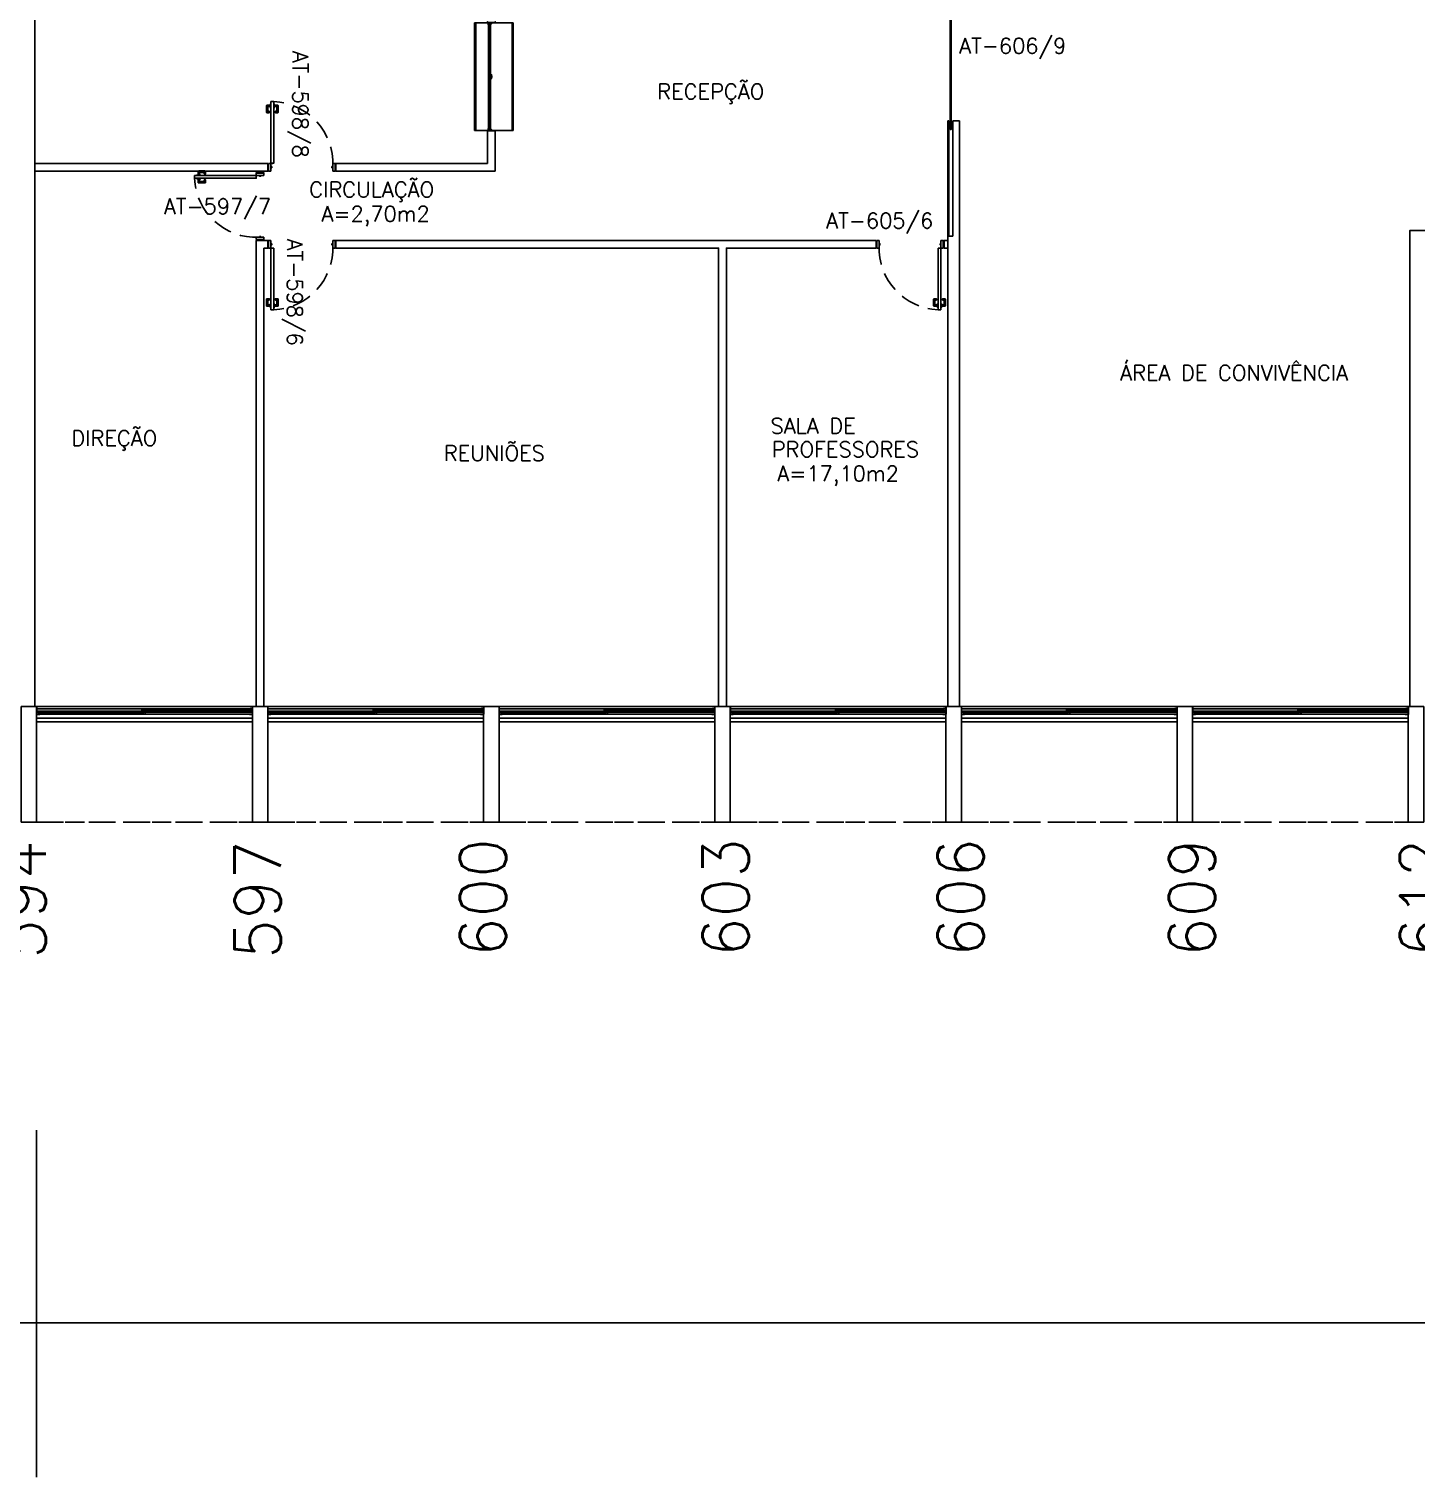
# Model space of a CAD drawing. Header units: millimetres. Extents: x 2552 to 3104, y 1319 to 1450.
# Drawn here: x 2681.37 to 2699.37, y 1323.55 to 1342.34 of the extents above; entities that cross this region are included whole.
import ezdxf
from ezdxf.enums import TextEntityAlignment as Align

# ---------------------------------------------------------------- set-up
doc = ezdxf.new("R2010")
doc.units = ezdxf.units.MM
doc.linetypes.add('HIDDEN', pattern=[0.375, 0.25, -0.125])
doc.linetypes.add('HIDDEN2', pattern=[0.1875, 0.125, -0.0625])
for name, color, linetype in [('AR-BNC', 1, 'Continuous'), ('AR-COB-PRJ', 1, 'HIDDEN'), ('AR-DIV', 2, 'Continuous'), ('AR-ESQ-CRT', 2, 'Continuous'), ('AR-EST-CNC', 3, 'Continuous'), ('AR-EST-CNC-IDE', 2, 'Continuous'), ('AR-FOR-VT1', 1, 'Continuous'), ('AR-PIS', 1, 'Continuous'), ('AR-PIS-VT2', 1, 'Continuous'), ('AR-REV', 2, 'Continuous'), ('BI-ESQ', 7, 'Continuous'), ('BI-GCH', 7, 'Continuous'), ('BI-POR', 1, 'Continuous'), ('BL-ESQ-01', 1, 'Continuous'), ('BL-ESQ-02', 2, 'Continuous'), ('BL-ESQ-PRJ', 1, 'HIDDEN'), ('DT-ESQ-CRT', 1, 'Continuous'), ('DT-ESQ-VT1', 1, 'Continuous'), ('DT-ESQ-VT2', 2, 'Continuous'), ('ESQ', 2, 'Continuous'), ('ESTR', 3, 'Continuous'), ('PROJ', 1, 'HIDDEN2'), ('TEXTO', 2, 'Continuous'), ('TEXTO-CENTRO-CUSTO', 2, 'Continuous'), ('TEXTO-ENDEREÇO', 2, 'Continuous'), ('ÁREA', 2, 'Continuous')]:
    doc.layers.add(name, color=color, linetype=linetype)
doc.styles.add('1', font='romans.shx', dxfattribs={"height": 1.1})
doc.styles.add('NOPILAR', font='simplex.shx', dxfattribs={"height": 0.6})
doc.styles.add('UNB-100', font='simplex.shx', dxfattribs={"height": 0.2})
doc.styles.add('UNB-100-1', font='simplex.shx', dxfattribs={"height": 0.2})
doc.dimstyles.new('1-600', dxfattribs={"dimtxt": 1.1, "dimasz": 2.5, "dimexe": 2, "dimexo": 4, "dimgap": 0.2, "dimtad": 1, "dimdec": 0, "dimzin": 4, "dimdsep": 46, "dimlunit": 6, "dimtxsty": '1', "dimblk1": 'NONE', "dimblk2": 'NONE', "dimsah": 1, "dimcen": 0, "dimclrd": 2, "dimclre": 2, "dimclrt": 2, "dimadec": 0, "dimazin": 0, "dimtfac": 1, "dimtdec": 0, "dimtmove": 2, "dimatfit": 3, "dimldrblk": 'NONE', "dimfxl": 1, "dimtolj": 1, "dimtzin": 0, "dimarcsym": 0})

# ---------------------------------------------------------------- blocks, each defined once
blk = doc.blocks.new('*D101')
at = {"layer": 'DEFPOINTS', "color": 0, "transparency": 16777216}
for p in [(2681.466, 1332.048), (2777.466, 1332.048), (2777.466, 1325.548)]:
    blk.add_point(p, dxfattribs=at)
at = {"layer": 'TEXTO-CENTRO-CUSTO', "color": 2, "lineweight": -2, "transparency": 16777216}
for p, q in [((2681.466, 1328.048), (2681.466, 1323.548)), ((2777.466, 1328.048), (2777.466, 1323.548)), ((2681.466, 1325.548), (2777.466, 1325.548))]:
    blk.add_line(p, q, dxfattribs=at)
at = {"layer": 'TEXTO-CENTRO-CUSTO', "color": 2, "transparency": 16777216, "insert": (2729.466, 1326.481), "char_height": 1.1, "attachment_point": 5, "style": '1'}
blk.add_mtext('\\A1;Comunicação', dxfattribs=at)
blk = doc.blocks.new('_NONE')
at = {"color": 0, "linetype": 'ByBlock'}
blk.add_circle((0, 0), 0.25, dxfattribs=at)
blk = doc.blocks.new('*D102')
at = {"layer": 'DEFPOINTS', "color": 0, "transparency": 16777216}
for p in [(2561.266, 1332.048), (2681.466, 1332.048), (2681.466, 1325.548)]:
    blk.add_point(p, dxfattribs=at)
at = {"layer": 'TEXTO-CENTRO-CUSTO', "color": 2, "lineweight": -2, "transparency": 16777216}
for p, q in [((2561.266, 1328.048), (2561.266, 1323.548)), ((2681.466, 1328.048), (2681.466, 1323.548)), ((2561.266, 1325.548), (2681.466, 1325.548))]:
    blk.add_line(p, q, dxfattribs=at)
at = {"layer": 'TEXTO-CENTRO-CUSTO', "color": 2, "transparency": 16777216, "insert": (2621.366, 1326.481), "char_height": 1.1, "attachment_point": 5, "style": '1'}
blk.add_mtext('\\A1;Arquitetura e Urbanismo', dxfattribs=at)
blk = doc.blocks.new('perfil')
at = {"layer": 'DT-ESQ-CRT'}
for p, q in [((0.131, -5.779), (0.131, -5.878)), ((0.171, -5.777), (0.133, -5.777)), ((0.133, -5.879), (0.133, -5.78)), ((0.134, -5.779), (0.171, -5.779)), ((0.171, -5.779), (0.171, -5.777)), ((0.13, -5.879), (0.093, -5.879)), ((0.093, -5.879), (0.093, -5.881)), ((0.093, -5.881), (0.131, -5.881))]:
    blk.add_line(p, q, dxfattribs=at)
for centre, radius, start, end in [((0.133, -5.779), 0.002, 90, 180), ((0.134, -5.78), 0.001, 90, 180), ((0.13, -5.878), 0.001, 270, 360), ((0.131, -5.879), 0.002, 270, 360)]:
    blk.add_arc(centre, radius, start, end, dxfattribs=at)
blk = doc.blocks.new('ef02')
at = {"layer": 'DT-ESQ-CRT'}
for points in [[(0.03, 0.051, -0.414214), (0.028, 0.053), (0.028, 0.077, 0.414214), (0.027, 0.078), (0.002, 0.078, 0.414214), (0.001, 0.077), (0.001, 0.065), (0, 0.065), (0, 0.077, -0.414214), (0.002, 0.079), (0.028, 0.079, -0.414214), (0.03, 0.077), (0.03, 0.053, 0.414214), (0.031, 0.052), (0.043, 0.052, -1), (0.043, 0.049), (0.002, 0.049, -0.414214), (0, 0.051), (0, 0.064), (0.001, 0.064), (0.001, 0.052, 0.414214), (0.002, 0.051), (0.043, 0.051)], [(1.376, 0.051, 0.414214), (1.378, 0.053), (1.378, 0.077, -0.414214), (1.379, 0.078), (1.404, 0.078, -0.414214), (1.405, 0.077), (1.405, 0.065), (1.407, 0.065), (1.407, 0.077, 0.414214), (1.405, 0.079), (1.379, 0.079, 0.414214), (1.377, 0.077), (1.377, 0.053, -0.414214), (1.376, 0.052), (1.363, 0.052, 1), (1.363, 0.049), (1.405, 0.049, 0.414214), (1.407, 0.051), (1.407, 0.064), (1.405, 0.064), (1.405, 0.052, -0.414214), (1.404, 0.051), (1.363, 0.051)], [(1.366, 0.104), (1.364, 0.104), (1.364, 0.119, -0.414214), (1.366, 0.121), (1.387, 0.121, -0.414214), (1.389, 0.119), (1.389, 0.095, 0.414214), (1.39, 0.094), (1.403, 0.094, -1), (1.403, 0.091), (1.366, 0.091, -0.414214), (1.364, 0.093), (1.364, 0.102), (1.366, 0.102), (1.366, 0.093, 0.414214), (1.367, 0.092), (1.403, 0.092), (1.39, 0.092, -0.414214), (1.388, 0.094), (1.388, 0.118, 0.414214), (1.387, 0.119), (1.367, 0.119, 0.414214), (1.366, 0.118), (1.366, 0.104)], [(2.79, 0.104), (2.792, 0.104), (2.792, 0.119, 0.414214), (2.79, 0.121), (2.769, 0.121, 0.414214), (2.767, 0.119), (2.767, 0.095, -0.414214), (2.766, 0.094), (2.753, 0.094, 1), (2.753, 0.091), (2.79, 0.091, 0.414214), (2.792, 0.093), (2.792, 0.102), (2.79, 0.102), (2.79, 0.093, -0.414214), (2.789, 0.092), (2.753, 0.092), (2.766, 0.092, 0.414214), (2.768, 0.094), (2.768, 0.118, -0.414214), (2.769, 0.119), (2.789, 0.119, -0.414214), (2.79, 0.118), (2.79, 0.104)], [(2.767, 0.123), (2.767, 0.122), (2.795, 0.122, -0.414214), (2.796, 0.121), (2.796, 0.091, -0.414214), (2.795, 0.09), (2.767, 0.09), (2.767, 0.088), (2.795, 0.088, 0.414214), (2.797, 0.09), (2.797, 0.121, 0.414214), (2.795, 0.123), (2.767, 0.123)]]:
    blk.add_lwpolyline(points, format="xyb", dxfattribs=at)
for points in [[(0.04, 0.077), (0.03, 0.077), (0.03, 0.078), (0.041, 0.078, -0.414214), (0.043, 0.076), (0.043, 0.068, -0.414214), (0.041, 0.066), (0.03, 0.066), (0.03, 0.067), (0.04, 0.067, 0.414214), (0.041, 0.068), (0.041, 0.076, 0.414214)], [(1.367, 0.077), (1.377, 0.077), (1.377, 0.078), (1.366, 0.078, 0.414214), (1.364, 0.076), (1.364, 0.068, 0.414214), (1.366, 0.066), (1.377, 0.066), (1.377, 0.067), (1.367, 0.067, -0.414214), (1.366, 0.068), (1.366, 0.076, -0.414214)], [(1.4, 0.119), (1.389, 0.119), (1.389, 0.121), (1.4, 0.121, -0.414214), (1.402, 0.119), (1.402, 0.11, -0.414214), (1.4, 0.108), (1.389, 0.108), (1.389, 0.11), (1.4, 0.11, 0.414214), (1.401, 0.111), (1.401, 0.118, 0.414214)], [(2.756, 0.119), (2.767, 0.119), (2.767, 0.121), (2.756, 0.121, 0.414214), (2.754, 0.119), (2.754, 0.11, 0.414214), (2.756, 0.108), (2.767, 0.108), (2.767, 0.11), (2.756, 0.11, -0.414214), (2.755, 0.111), (2.755, 0.118, -0.414214)]]:
    blk.add_lwpolyline(points, format="xyb", close=True, dxfattribs=at)
at = {"layer": 'DT-ESQ-VT1'}
for p, q in [((0, 0.149), (2.799, 0.149)), ((0, 0.121), (2.756, 0.121)), ((0, 0.091), (2.753, 0.091)), ((0, 0), (2.799, 0)), ((0.028, 0.079), (1.379, 0.079)), ((0.043, 0.049), (2.76, 0.049))]:
    blk.add_line(p, q, dxfattribs=at)
at = {"layer": 'DT-ESQ-VT2'}
for p, q in [((0.031, 0.062), (1.375, 0.062)), ((0.031, 0.062), (0.031, 0.056)), ((0.031, 0.056), (1.375, 0.056)), ((1.375, 0.062), (1.375, 0.056)), ((1.391, 0.104), (2.765, 0.104)), ((1.391, 0.104), (1.391, 0.098)), ((1.391, 0.098), (2.765, 0.098)), ((2.765, 0.104), (2.765, 0.098))]:
    blk.add_line(p, q, dxfattribs=at)
at = {"extrusion": (0, 0, -1), "zscale": -1, "rotation": 180}
blk.add_blockref('perfil', (0.133, -5.729), dxfattribs=at)
at = {"rotation": 180}
blk.add_blockref('perfil', (2.93, -5.729), dxfattribs=at)
blk = doc.blocks.new('pm01')
at = {"layer": 'BL-ESQ-01'}
for points in [[(0.034, 0.855), (-0.01, 0.855, 0.414214), (-0.019, 0.846), (-0.019, 0.766, 0.414214), (-0.01, 0.757), (0.019, 0.757), (0.019, 0.775), (-0.001, 0.775), (-0.001, 0.837), (0.034, 0.837)], [(0.083, 0.855), (0.127, 0.855, -0.414214), (0.136, 0.846), (0.136, 0.766, -0.414214), (0.127, 0.757), (0.098, 0.757), (0.098, 0.775), (0.118, 0.775), (0.118, 0.837), (0.083, 0.837)]]:
    blk.add_lwpolyline(points, format="xyb", dxfattribs=at)
for points in [[(0.041, 0.872), (0.041, 0.82), (0.034, 0.82), (0.034, 0.872)], [(0.076, 0.872), (0.076, 0.82), (0.083, 0.82), (0.083, 0.872)]]:
    blk.add_lwpolyline(points, close=True, dxfattribs=at)
at = {"layer": 'BL-ESQ-02'}
for p, q in [((0.01, 0.1), (0.01, 0)), ((0.04, 0.1), (0.01, 0.1)), ((0.04, 0), (0.01, 0)), ((0.04, 0.1), (0.04, 0)), ((0.872, 0.1), (0.842, 0.1)), ((0.842, 0.1), (0.842, 0)), ((0.842, 0), (0.872, 0)), ((0.872, 0), (0.872, 0.1))]:
    blk.add_line(p, q, dxfattribs=at)
for points in [[(0.041, 0.901), (0.041, 0.101), (0.076, 0.101), (0.076, 0.901)], [(0.04, 0.043), (0.04, 0.058), (0.05, 0.058), (0.05, 0.043)], [(0.842, 0.043), (0.842, 0.058), (0.832, 0.058), (0.832, 0.043)]]:
    blk.add_lwpolyline(points, close=True, dxfattribs=at)
for points in [[(0, 0.01), (0, 0.09), (0.01, 0.09)], [(0.01, 0.01), (0, 0.01)], [(0.882, 0.01), (0.882, 0.09), (0.872, 0.09)], [(0.872, 0.01), (0.882, 0.01)]]:
    blk.add_lwpolyline(points, dxfattribs=at)
at = {"layer": 'BL-ESQ-PRJ'}
blk.add_arc((0.041, 0.1), 0.802, 357.498, 87.498, dxfattribs=at)
at = {"layer": 'DT-ESQ-VT1'}
for points in [[(0.04, 0.1), (0.04, 0.075), (0.041, 0.075), (0.041, 0.1)], [(0.041, 0.101), (0.066, 0.101), (0.066, 0.1), (0.041, 0.1)]]:
    blk.add_lwpolyline(points, close=True, dxfattribs=at)
blk = doc.blocks.new('cgh1')
at = {"layer": 'AR-BNC'}
for p, q in [((0, 0), (0, 1.4)), ((0, 1.4), (0.5, 1.4)), ((0.015, 0), (0.015, 1.4)), ((0.485, 0), (0.485, 1.4)), ((0.5, 0), (0.5, 1.4)), ((0, 0), (0.5, 0))]:
    blk.add_line(p, q, dxfattribs=at)
at = {"layer": 'DT-ESQ-CRT', "ltscale": 0.1}
for p, q in [((0.192, 0.726), (0.192, 0.674)), ((0.194, 0.726), (0.194, 0.674)), ((0.219, 0.689), (0.194, 0.689)), ((0.22, 0.688), (0.194, 0.688)), ((0.195, 0.726), (0.195, 0.714)), ((0.219, 0.711), (0.195, 0.711)), ((0.195, 0.686), (0.195, 0.674)), ((0.22, 0.713), (0.197, 0.713)), ((0.22, 0.709), (0.22, 0.691)), ((0.222, 0.711), (0.222, 0.689))]:
    blk.add_line(p, q, dxfattribs=at)
for points in [[(0.193, 1.4, -0.414214), (0.195, 1.402), (0.265, 1.402, 0.414214), (0.266, 1.403), (0.266, 1.414, -1), (0.268, 1.414), (0.268, 1.402, -0.414214), (0.266, 1.4), (0.196, 1.4, 0.414214), (0.195, 1.399), (0.195, 1.387, -1), (0.192, 1.387), (0.192, 1.399, 0.414214), (0.191, 1.4), (0.167, 1.4, -0.414214), (0.165, 1.402), (0.165, 1.414, -1), (0.166, 1.414), (0.166, 1.403, 0.414214), (0.167, 1.402), (0.191, 1.402, -0.414214), (0.193, 1.4), (0.193, 1.387)], [(0.193, 0.001, 0.414214), (0.195, -0.001), (0.265, -0.001, -0.414214), (0.266, -0.002), (0.266, -0.014, 1), (0.268, -0.014), (0.268, -0.002, 0.414214), (0.266, 0), (0.196, 0, -0.414214), (0.195, 0.001), (0.195, 0.014, 1), (0.192, 0.014), (0.192, 0.001, -0.414214), (0.191, 0), (0.167, 0, 0.414214), (0.165, -0.002), (0.165, -0.014, 1), (0.166, -0.014), (0.166, -0.002, -0.414214), (0.167, -0.001), (0.191, -0.001, 0.414214), (0.193, 0.001), (0.193, 0.014)]]:
    blk.add_lwpolyline(points, format="xyb", dxfattribs=at)
for points in [[(0.192, 1.371), (0.192, 1.399, 0.414214), (0.191, 1.4), (0.178, 1.4, 0.414214), (0.177, 1.399), (0.177, 1.371, 1), (0.178, 1.371), (0.178, 1.398, -0.414214), (0.179, 1.399), (0.19, 1.399, -0.414214), (0.191, 1.398), (0.191, 1.371, 1)], [(0.219, 1.39), (0.219, 1.4), (0.22, 1.4), (0.22, 1.389, -0.414214), (0.218, 1.387), (0.21, 1.387, -0.414214), (0.208, 1.389), (0.208, 1.4), (0.209, 1.4), (0.209, 1.39, 0.414214), (0.21, 1.389), (0.218, 1.389, 0.414214)], [(0.219, 0.723), (0.219, 0.713), (0.22, 0.713), (0.22, 0.723, 0.414214), (0.218, 0.725), (0.21, 0.725, 0.414214), (0.208, 0.723), (0.208, 0.713), (0.209, 0.713), (0.209, 0.723, -0.414214), (0.21, 0.724), (0.218, 0.724, -0.414214)], [(0.219, 0.677), (0.219, 0.688), (0.22, 0.688), (0.22, 0.677, -0.414214), (0.218, 0.675), (0.21, 0.675, -0.414214), (0.208, 0.677), (0.208, 0.688), (0.209, 0.688), (0.209, 0.677, 0.414214), (0.21, 0.676), (0.218, 0.676, 0.414214)], [(0.192, 0.029), (0.192, 0.001, -0.414214), (0.191, 0), (0.178, 0, -0.414214), (0.177, 0.001), (0.177, 0.029, -1), (0.178, 0.029), (0.178, 0.002, 0.414214), (0.179, 0.001), (0.19, 0.001, 0.414214), (0.191, 0.002), (0.191, 0.029, -1)], [(0.219, 0.01), (0.219, 0), (0.22, 0), (0.22, 0.011, 0.414214), (0.218, 0.013), (0.21, 0.013, 0.414214), (0.208, 0.011), (0.208, 0), (0.209, 0), (0.209, 0.01, -0.414214), (0.21, 0.011), (0.218, 0.011, -0.414214)]]:
    blk.add_lwpolyline(points, format="xyb", close=True, dxfattribs=at)
for centre, radius, start, end in [((0.194, 0.726), 0.00152, 0, 180), ((0.194, 0.674), 0.00152, 180, 0), ((0.195, 0.713), 0.00152, 180, 270), ((0.194, 0.688), 0.00076, 90, 270), ((0.194, 0.686), 0.00076, 0, 180), ((0.197, 0.714), 0.00152, 180, 270), ((0.219, 0.709), 0.00152, 0, 90), ((0.219, 0.691), 0.00152, 270, 0), ((0.22, 0.711), 0.00152, 0, 90), ((0.22, 0.689), 0.00152, 270, 0)]:
    blk.add_arc(centre, radius, start, end, dxfattribs=at)
at = {"layer": 'DT-ESQ-VT2'}
for points in [[(0.19, 0.007), (0.19, 1.397), (0.178, 1.397), (0.178, 0.007)], [(0.196, 0.715), (0.196, 1.397), (0.206, 1.397), (0.206, 0.715)], [(0.196, 0.685), (0.196, 0.003), (0.206, 0.003), (0.206, 0.685)]]:
    blk.add_lwpolyline(points, close=True, dxfattribs=at)

msp = doc.modelspace()

# ---------------------------------------------------------------- linework, layer by layer
at = {"layer": 'AR-COB-PRJ'}
for p, q in [((2681.463, 1332.048), (2684.263, 1332.048)), ((2684.463, 1332.048), (2687.263, 1332.048)), ((2687.463, 1332.048), (2690.263, 1332.048)), ((2690.463, 1332.048), (2693.263, 1332.048)), ((2693.463, 1332.048), (2696.263, 1332.048)), ((2696.463, 1332.048), (2699.263, 1332.048))]:
    msp.add_line(p, q, dxfattribs=at)
at = {"layer": 'AR-DIV', "color": 1}
for p, q in [((2693.291, 1341.148), (2693.291, 1339.653)), ((2693.304, 1341.148), (2693.291, 1341.148)), ((2693.304, 1341.148), (2693.304, 1339.653)), ((2693.304, 1339.653), (2693.291, 1339.653))]:
    msp.add_line(p, q, dxfattribs=at)
at = {"layer": 'AR-DIV'}
msp.add_line((2693.354, 1339.653), (2693.304, 1339.653), dxfattribs=at)
for points in [[(2687.416, 1341.023), (2687.316, 1341.023), (2687.316, 1340.598), (2685.348, 1340.598), (2685.348, 1340.498), (2687.416, 1340.498)], [(2684.466, 1340.598), (2681.441, 1340.598), (2681.441, 1340.498), (2684.414, 1340.498), (2684.414, 1340.498), (2684.416, 1340.498), (2684.416, 1340.498), (2684.466, 1340.498)], [(2684.416, 1340.48), (2684.316, 1340.48), (2684.316, 1340.498), (2684.416, 1340.498)], [(2684.416, 1339.498), (2684.466, 1339.498), (2684.466, 1339.598), (2684.416, 1339.598), (2684.416, 1339.598), (2684.316, 1339.598), (2684.316, 1333.548), (2684.316, 1333.548), (2684.416, 1333.548)], [(2692.359, 1339.598), (2685.348, 1339.598), (2685.348, 1339.498), (2690.316, 1339.498), (2690.316, 1333.548), (2690.316, 1333.548), (2690.416, 1333.548), (2690.416, 1339.498), (2692.359, 1339.498)]]:
    msp.add_lwpolyline(points, close=True, dxfattribs=at)
msp.add_lwpolyline([(2693.291, 1339.598), (2693.241, 1339.598), (2693.241, 1339.498), (2693.291, 1339.498)], dxfattribs=at)
at = {"layer": 'AR-ESQ-CRT', "color": 1}
msp.add_lwpolyline([(2693.319, 1341.038), (2693.319, 1342.741), (2693.334, 1342.741), (2693.334, 1341.038), (2693.319, 1341.038)], dxfattribs=at)
at = {"layer": 'AR-EST-CNC'}
for points in [[(2681.266, 1333.548), (2681.266, 1332.048), (2681.466, 1332.048), (2681.466, 1333.548), (2681.266, 1333.548)], [(2681.266, 1333.548), (2681.266, 1332.048), (2681.466, 1332.048), (2681.466, 1333.548), (2681.266, 1333.548)], [(2684.266, 1333.548), (2684.266, 1332.048), (2684.466, 1332.048), (2684.466, 1333.548), (2684.266, 1333.548)], [(2684.266, 1333.548), (2684.266, 1332.048), (2684.466, 1332.048), (2684.466, 1333.548), (2684.266, 1333.548)], [(2687.266, 1333.548), (2687.266, 1332.048), (2687.466, 1332.048), (2687.466, 1333.548), (2687.266, 1333.548)], [(2687.266, 1333.548), (2687.266, 1332.048), (2687.466, 1332.048), (2687.466, 1333.548), (2687.266, 1333.548)], [(2690.266, 1333.548), (2690.266, 1332.048), (2690.466, 1332.048), (2690.466, 1333.548), (2690.266, 1333.548)], [(2693.266, 1333.548), (2693.266, 1332.048), (2693.466, 1332.048), (2693.466, 1333.548), (2693.266, 1333.548)], [(2693.266, 1333.548), (2693.266, 1332.048), (2693.466, 1332.048), (2693.466, 1333.548), (2693.266, 1333.548)], [(2696.266, 1333.548), (2696.266, 1332.048), (2696.466, 1332.048), (2696.466, 1333.548), (2696.266, 1333.548)], [(2696.266, 1333.548), (2696.266, 1332.048), (2696.466, 1332.048), (2696.466, 1333.548), (2696.266, 1333.548)], [(2699.266, 1333.548), (2699.266, 1332.048), (2699.466, 1332.048), (2699.466, 1333.548), (2699.266, 1333.548)], [(2699.266, 1333.548), (2699.266, 1332.048), (2699.466, 1332.048), (2699.466, 1333.548), (2699.266, 1333.548)]]:
    msp.add_lwpolyline(points, dxfattribs=at)
at = {"layer": 'AR-FOR-VT1'}
msp.add_lwpolyline([(2705.266, 1339.728), (2699.286, 1339.728), (2699.286, 1333.548)], dxfattribs=at)
at = {"layer": 'AR-PIS'}
for p, q in [((2684.266, 1333.348), (2681.466, 1333.348)), ((2687.266, 1333.348), (2684.466, 1333.348)), ((2690.266, 1333.348), (2687.466, 1333.348)), ((2693.266, 1333.348), (2690.466, 1333.348)), ((2696.266, 1333.348), (2693.466, 1333.348)), ((2699.266, 1333.348), (2696.466, 1333.348))]:
    msp.add_line(p, q, dxfattribs=at)
at = {"layer": 'AR-PIS-VT2'}
for p, q in [((2684.266, 1333.548), (2681.466, 1333.548)), ((2684.266, 1333.548), (2681.466, 1333.548)), ((2687.266, 1333.548), (2684.466, 1333.548)), ((2687.266, 1333.548), (2684.466, 1333.548)), ((2690.266, 1333.548), (2687.466, 1333.548)), ((2690.266, 1333.548), (2687.466, 1333.548)), ((2693.266, 1333.548), (2690.466, 1333.548)), ((2693.266, 1333.548), (2690.466, 1333.548)), ((2696.266, 1333.548), (2693.466, 1333.548)), ((2696.266, 1333.548), (2693.466, 1333.548)), ((2699.266, 1333.548), (2696.466, 1333.548)), ((2699.266, 1333.548), (2696.466, 1333.548))]:
    msp.add_line(p, q, dxfattribs=at)
at = {"layer": 'AR-REV'}
for p, q in [((2681.441, 1343.048), (2681.441, 1333.548)), ((2693.441, 1341.148), (2693.354, 1341.148)), ((2693.354, 1339.653), (2693.354, 1341.148)), ((2693.441, 1333.548), (2693.441, 1341.148)), ((2693.291, 1339.653), (2693.291, 1333.548))]:
    msp.add_line(p, q, dxfattribs=at)
at = {"layer": 'ESQ'}
for p, q in [((2681.466, 1333.548), (2684.266, 1333.548)), ((2681.466, 1333.473), (2684.266, 1333.473)), ((2684.466, 1333.548), (2687.266, 1333.548)), ((2684.466, 1333.473), (2687.266, 1333.473)), ((2687.466, 1333.548), (2690.266, 1333.548)), ((2687.466, 1333.473), (2690.266, 1333.473)), ((2690.466, 1333.548), (2693.266, 1333.548)), ((2690.466, 1333.473), (2693.266, 1333.473)), ((2693.466, 1333.548), (2696.266, 1333.548)), ((2693.466, 1333.473), (2696.266, 1333.473)), ((2696.466, 1333.548), (2699.266, 1333.548)), ((2696.466, 1333.473), (2699.266, 1333.473)), ((2681.466, 1333.398), (2684.266, 1333.398)), ((2684.466, 1333.398), (2687.266, 1333.398)), ((2687.466, 1333.398), (2690.266, 1333.398)), ((2690.466, 1333.398), (2693.266, 1333.398)), ((2693.466, 1333.398), (2696.266, 1333.398)), ((2696.466, 1333.398), (2699.266, 1333.398))]:
    msp.add_line(p, q, dxfattribs=at)
at = {"layer": 'ESTR'}
for points in [[(2681.266, 1332.048), (2681.266, 1333.548), (2681.466, 1333.548), (2681.466, 1332.048)], [(2684.266, 1332.048), (2684.266, 1333.548), (2684.466, 1333.548), (2684.466, 1332.048)], [(2687.266, 1332.048), (2687.266, 1333.548), (2687.466, 1333.548), (2687.466, 1332.048)], [(2690.266, 1333.548), (2690.266, 1332.048), (2690.466, 1332.048), (2690.466, 1333.548)], [(2693.266, 1333.548), (2693.266, 1332.048), (2693.466, 1332.048), (2693.466, 1333.548)], [(2696.266, 1333.548), (2696.266, 1332.048), (2696.466, 1332.048), (2696.466, 1333.548)], [(2699.266, 1333.548), (2699.266, 1332.048), (2699.466, 1332.048), (2699.466, 1333.548)]]:
    msp.add_lwpolyline(points, close=True, dxfattribs=at)
at = {"layer": 'PROJ'}
for p, q in [((2681.466, 1332.048), (2684.266, 1332.048)), ((2684.466, 1332.048), (2687.266, 1332.048)), ((2687.466, 1332.048), (2690.266, 1332.048)), ((2690.466, 1332.048), (2693.266, 1332.048)), ((2693.466, 1332.048), (2696.266, 1332.048)), ((2696.466, 1332.048), (2699.266, 1332.048))]:
    msp.add_line(p, q, dxfattribs=at)

# ---------------------------------------------------------------- block references
at = {"layer": 'BI-ESQ'}
for p in [(2681.468, 1333.398), (2684.468, 1333.398), (2687.468, 1333.398), (2690.468, 1333.398), (2693.468, 1333.398), (2696.468, 1333.398)]:
    msp.add_blockref('ef02', p, dxfattribs=at)
at = {"layer": 'BI-GCH'}
msp.add_blockref('cgh1', (2687.15, 1341.023), dxfattribs=at)
at = {"layer": 'BI-POR'}
msp.add_blockref('pm01', (2684.466, 1340.498), dxfattribs=at)
at = {"layer": 'BI-POR', "xscale": -1}
for p, rotation in [((2684.416, 1340.48), 90), ((2684.466, 1339.598), 180)]:
    msp.add_blockref('pm01', p, dxfattribs=dict(at, rotation=rotation))
at = {"layer": 'BI-POR', "rotation": 180.0000000000391}
msp.add_blockref('pm01', (2693.241, 1339.598), dxfattribs=at)

# ---------------------------------------------------------------- texts
at = {"layer": 'AR-EST-CNC-IDE', "style": 'NOPILAR'}
for s, p in [('594', (2681.583, 1330.272)), ('594', (2681.583, 1330.272)), ('597', (2684.633, 1330.272)), ('600', (2687.558, 1330.297)), ('603', (2690.708, 1330.297)), ('606', (2693.758, 1330.297)), ('609', (2696.758, 1330.297)), ('612', (2699.758, 1330.297))]:
    msp.add_text(s, height=0.6, rotation=90, dxfattribs=at).set_placement(p)
at = {"layer": 'TEXTO', "style": 'UNB-100'}
for s, p in [('RECEPÇÃO', (2689.52, 1341.429)), ('RECEPÇÃO', (2689.52, 1341.429)), ('CIRCULAÇÃO', (2685.004, 1340.157)), ('ÁREA DE CONVIVÊNCIA', (2695.528, 1337.779)), ('SALA DE', (2690.99, 1337.09)), ('SALA DE', (2690.99, 1337.09)), ('DIREÇÃO', (2681.917, 1336.93)), ('DIREÇÃO', (2681.917, 1336.93)), ('REUNIÕES', (2686.75, 1336.738)), ('REUNIÕES', (2686.75, 1336.738)), ('PROFESSORES', (2691.006, 1336.786)), ('PROFESSORES', (2691.006, 1336.786))]:
    msp.add_text(s, height=0.2, dxfattribs=at).set_placement(p)
at = {"layer": 'TEXTO-ENDEREÇO', "style": 'UNB-100-1'}
for s, p in [('AT-606/9', (2693.439, 1342.023)), ('AT-597/7', (2683.119, 1339.94)), ('AT-597/7', (2683.119, 1339.94)), ('AT-605/6', (2691.713, 1339.754)), ('AT-605/6', (2691.713, 1339.754))]:
    msp.add_text(s, height=0.2, dxfattribs=at).set_placement(p)
for s, p in [('AT-598/8', (2684.788, 1342.058)), ('AT-598/8', (2684.788, 1342.058)), ('AT-598/6', (2684.716, 1339.62)), ('AT-598/6', (2684.716, 1339.62))]:
    msp.add_text(s, height=0.2, rotation=270, dxfattribs=at).set_placement(p)
at = {"layer": 'ÁREA', "style": 'UNB-100'}
for s, p in [('A=2,70m2', (2685.865, 1339.843)), ('A=17,10m2', (2691.867, 1336.472))]:
    msp.add_text(s, height=0.2, dxfattribs=at).set_placement(p, align=Align.CENTER)

# ---------------------------------------------------------------- dimensions: what is measured, and where the dimension line sits
at = {"layer": 'TEXTO-CENTRO-CUSTO'}
for p1, p2, text, picture, middle in [((2561.266, 1332.048), (2681.466, 1332.048), 'Arquitetura e Urbanismo', '*D102', (2621.366, 1326.481)), ((2681.466, 1332.048), (2777.466, 1332.048), 'Comunicação', '*D101', (2729.466, 1326.481))]:
    dim = msp.add_aligned_dim(p1=p1, p2=p2, distance=-6.5, text=text, dimstyle='1-600', dxfattribs=at)
    dim.commit()
    dim.dimension.update_dxf_attribs({"geometry": picture, "text_midpoint": middle})

doc.saveas('drawing.dxf')
